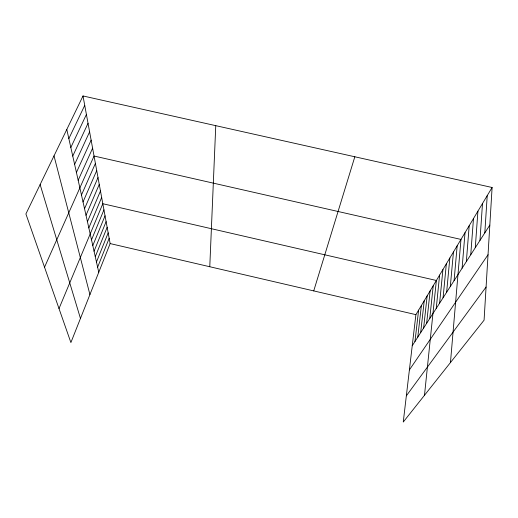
<?xml version="1.0" encoding="UTF-8"?>
<svg xmlns="http://www.w3.org/2000/svg" width="518" height="518" viewBox="0 0 518 518"><rect width="100%" height="100%" fill="white"/><g stroke="black" fill="none" stroke-linecap="round" stroke-linejoin="round"><path stroke-width="0.78" d="M209.777 266.738L215.76 125.66M492.1 187.49L484.077 320.176L403.257 422.04L415.896 314.653L492.1 187.49L83.009 95.959L25.9 213.947L70.895 342.553L110.14 243.577L83.009 95.959M484.816 232.873L487.218 195.629M479.972 240.404L482.498 203.516M475.284 247.695L477.92 211.15M470.745 254.752L473.484 218.544M466.355 261.584L469.191 225.719M462.095 268.207L465.022 232.679M450.459 362.548L460.975 239.426L94.049 156.028L44.529 267.204M454.079 280.672L457.161 245.791M450.304 286.545L453.457 251.975M446.639 292.249L449.851 257.99M443.071 297.792L446.341 263.843M439.607 303.185L442.929 269.535M436.234 308.43L439.607 275.084M424.488 395.286L436.37 280.478L102.817 203.723L59.007 308.579M429.759 318.505L433.223 285.742M426.644 323.342L430.147 290.863M423.614 328.056L427.156 295.862M420.661 332.653L424.236 300.738M417.78 337.134L421.387 305.49M414.97 341.498L418.609 310.127M313.727 290.902L354.83 156.773M97.624 267.204L109.168 238.286M96.465 262.004L108.178 232.873M95.267 256.675L107.155 227.324M94.049 251.211L106.112 221.646M92.793 245.61L105.037 215.818M91.505 239.86L103.943 209.848M88.831 227.901L101.664 197.436M87.438 221.678L100.479 190.987M86.007 215.287L99.262 184.369M84.538 208.715L98.012 177.57M83.022 201.962L96.724 170.584M81.468 195.014L95.409 163.403M78.173 180.277L92.612 148.2M76.418 172.462L91.129 140.145M74.618 164.4L89.608 131.837M72.753 156.08L88.034 123.284M70.83 147.488L86.409 114.459M68.849 138.623L84.738 105.355M412.231 345.759L489.827 225.077M409.388 369.923L488.034 254.752M406.339 395.843L486.078 287.043M110.14 243.577L415.896 314.653M40.132 184.55L80.458 318.434M54.014 155.86L89.925 294.561M66.796 129.455L98.763 272.274"/></g></svg>
